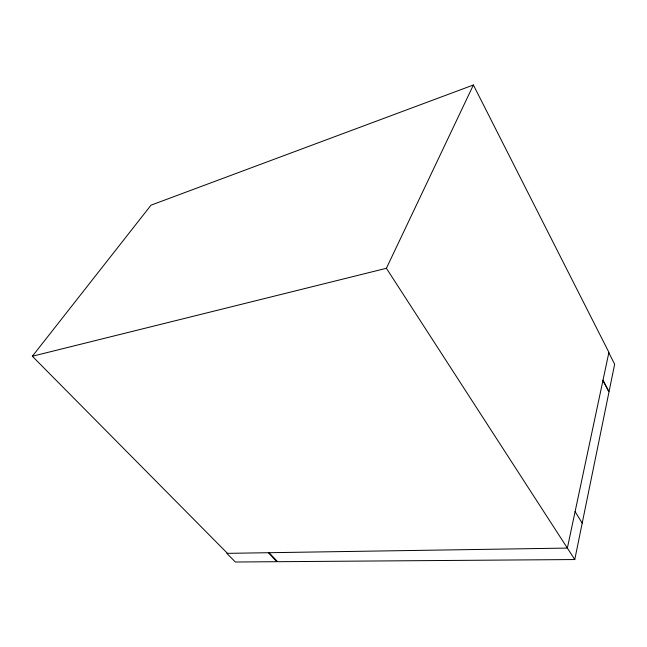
<?xml version="1.0" encoding="UTF-8"?>
<svg xmlns="http://www.w3.org/2000/svg" width="647" height="647" viewBox="0 0 647 647"><rect width="100%" height="100%" fill="white"/><g stroke="black" fill="none" stroke-linecap="round" stroke-linejoin="round"><path stroke-width="0.97" d="M269.087 552.708L277.612 561.701L574.771 559.542L608.964 392.074L602.923 380.549M227.469 553.355L32.35 356.246L386.396 268.287L473.394 84.992L608.908 352.372L567.354 548.082L226.798 553.363L235.362 562.008L276.884 561.701L268.359 552.716M32.35 356.246L151.042 205.156L473.394 84.992M386.396 268.287L574.771 559.542M575.094 511.623L582.203 523.14M603.004 380.161L609.045 391.686L614.65 364.221L608.827 352.744"/></g></svg>
